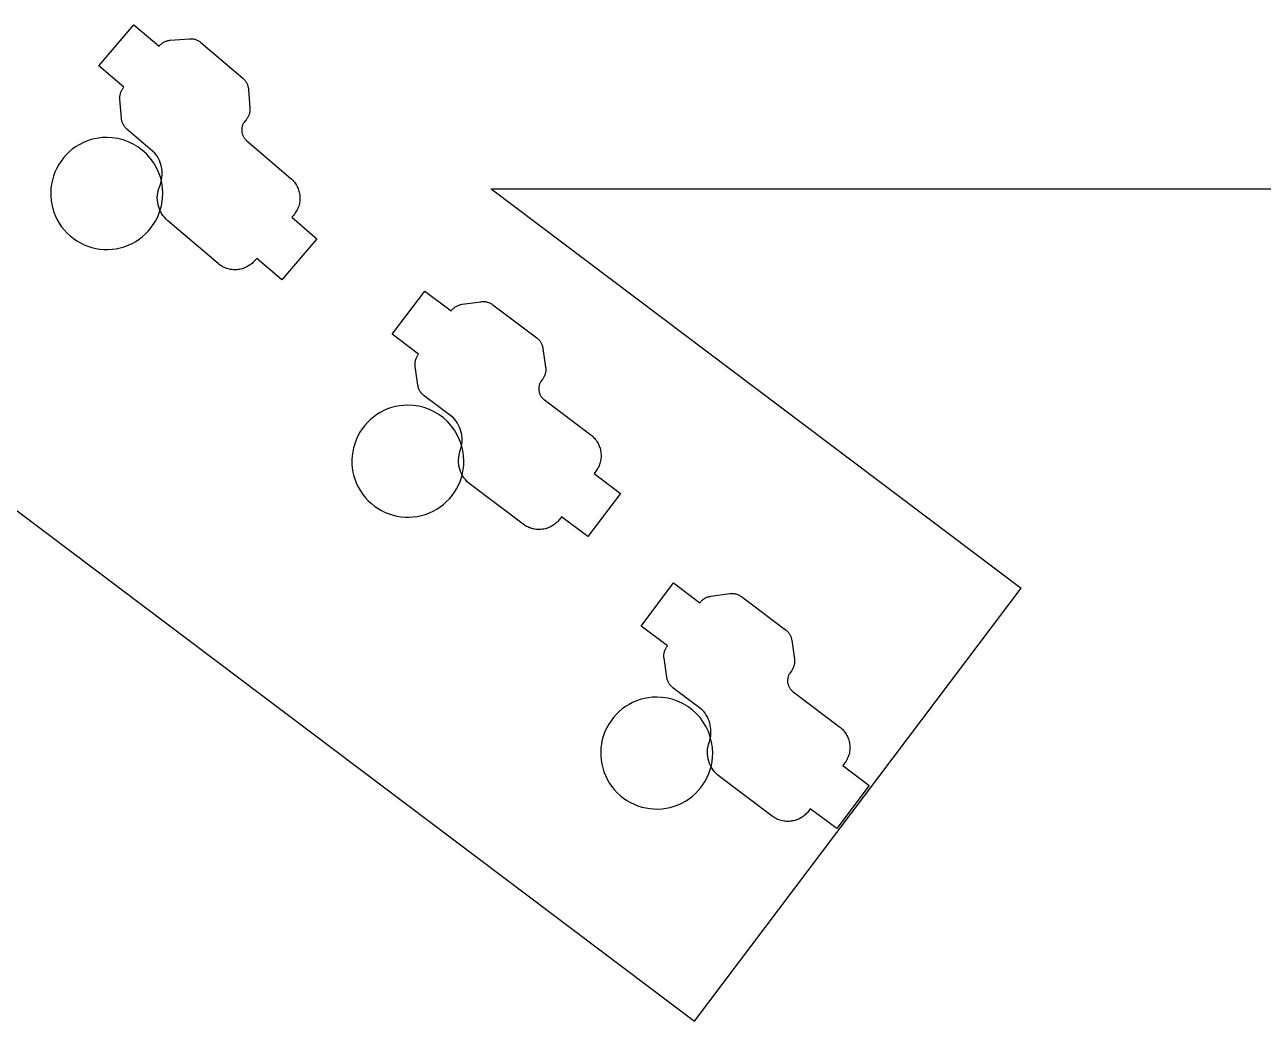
# Model space of a CAD drawing. Header units: millimetres. Extents: x 88 to 341, y 125 to 249.
# Drawn here: x 152.7 to 214.6, y 125.2 to 175 of the extents above; entities that cross this region are included whole.
import ezdxf

# ---------------------------------------------------------------- set-up
doc = ezdxf.new("R2010")
doc.units = ezdxf.units.MM
doc.layers.get('0').update_dxf_attribs({"linetype": 'CONTINUOUS'})

msp = doc.modelspace()

# ---------------------------------------------------------------- linework, layer by layer
at = {"color": 7}
for points in [[(159.4424, 173.9667), (159.4591, 173.9863), (159.4857, 174.0158), (159.5135, 174.0438), (159.5425, 174.0704), (159.5728, 174.0954), (159.6041, 174.1189), (159.6365, 174.1407), (159.6699, 174.1609), (159.7043, 174.1795), (159.7395, 174.1964), (159.7755, 174.2115), (159.8122, 174.2249), (159.8496, 174.2365), (159.8876, 174.2462), (159.9262, 174.2541), (159.9652, 174.2601), (160.0047, 174.2642), (160.9553, 174.339), (160.9949, 174.3412), (161.0344, 174.3414), (161.0738, 174.3396), (161.1129, 174.3359), (161.1516, 174.3303), (161.19, 174.3228), (161.2279, 174.3135), (161.2653, 174.3024), (161.3021, 174.2894), (161.3383, 174.2747), (161.3737, 174.2581), (161.4083, 174.2399), (161.4421, 174.2199), (161.475, 174.1982), (161.5068, 174.1749), (161.5376, 174.1498), (163.6299, 172.3629), (163.6594, 172.3364), (163.6875, 172.3086), (163.714, 172.2795), (163.739, 172.2493), (163.7625, 172.2179), (163.7843, 172.1855), (163.8046, 172.1521), (163.8231, 172.1178), (163.84, 172.0826), (163.8551, 172.0466), (163.8685, 172.0099), (163.8801, 171.9724), (163.8898, 171.9344), (163.8977, 171.8959), (163.9038, 171.8568), (163.9079, 171.8173), (163.9827, 170.8667), (163.9848, 170.8271), (163.985, 170.7876), (163.9832, 170.7483), (163.9795, 170.7092), (163.9739, 170.6704), (163.9664, 170.6321), (163.9571, 170.5941), (163.946, 170.5568), (163.933, 170.5199), (163.9183, 170.4838), (163.9018, 170.4484), (163.8835, 170.4137), (163.8635, 170.3799), (163.8418, 170.3471), (163.8185, 170.3152), (163.7935, 170.2844), (163.6953, 170.1695), (163.6773, 170.1414), (163.6608, 170.1127), (163.6457, 170.0835), (163.6321, 170.0538), (163.62, 170.0238), (163.6093, 169.9934), (163.6001, 169.9627), (163.5923, 169.9317), (163.586, 169.9005), (163.5811, 169.8692), (163.5776, 169.8377), (163.5756, 169.8062), (163.5749, 169.7747), (163.5757, 169.7432), (163.5779, 169.7118), (163.5814, 169.6806), (163.5863, 169.6495), (163.5927, 169.6187), (163.6003, 169.5882), (163.6094, 169.558), (163.6198, 169.5282), (163.6316, 169.4988), (163.6447, 169.4699), (163.6591, 169.4415), (163.6749, 169.4138), (163.692, 169.3866), (163.7104, 169.3602), (163.7301, 169.3345), (163.7511, 169.3095), (163.7734, 169.2854), (163.797, 169.2622), (163.8219, 169.2399), (166.0271, 167.3565), (166.0751, 167.3134), (166.1207, 167.2682), (166.1638, 167.221), (166.2045, 167.1719), (166.2426, 167.1209), (166.2781, 167.0682), (166.311, 167.014), (166.3411, 166.9582), (166.3685, 166.901), (166.3931, 166.8425), (166.4149, 166.7828), (166.4337, 166.722), (166.4496, 166.6603), (166.4624, 166.5976), (166.4722, 166.5341), (166.4788, 166.47), (166.4823, 166.4056), (166.4826, 166.3414), (166.4797, 166.2775), (166.4737, 166.214), (166.4646, 166.151), (166.4525, 166.0887), (166.4373, 166.027), (166.4192, 165.9663), (166.3981, 165.9065), (166.3742, 165.8477), (166.3473, 165.7901), (166.3177, 165.7338), (166.2852, 165.6789), (166.25, 165.6255), (166.212, 165.5738), (166.1714, 165.5237), (166.0739, 165.4096), (167.3286, 164.3381), (165.5751, 162.285), (164.3204, 163.3566), (164.223, 163.2425), (164.1799, 163.1945), (164.1347, 163.1489), (164.0875, 163.1058), (164.0384, 163.0651), (163.9874, 163.027), (163.9347, 162.9915), (163.8805, 162.9586), (163.8247, 162.9285), (163.7675, 162.9011), (163.709, 162.8765), (163.6493, 162.8547), (163.5885, 162.8359), (163.5268, 162.82), (163.4641, 162.8072), (163.4006, 162.7974), (163.3365, 162.7908), (163.2721, 162.7873), (163.2079, 162.787), (163.144, 162.7899), (163.0805, 162.7959), (163.0175, 162.805), (162.9552, 162.8171), (162.8935, 162.8323), (162.8328, 162.8504), (162.773, 162.8715), (162.7142, 162.8954), (162.6566, 162.9223), (162.6003, 162.9519), (162.5454, 162.9844), (162.492, 163.0196), (162.4403, 163.0576), (162.3902, 163.0982), (159.8809, 165.2414), (159.7914, 165.3243), (159.7099, 165.4131), (159.6364, 165.5072), (159.5711, 165.6061), (159.5141, 165.7092), (159.4656, 165.8161), (159.4257, 165.9261), (159.3945, 166.0388), (159.3721, 166.1535), (159.3587, 166.2698), (159.3543, 166.387), (159.3592, 166.5048), (159.3734, 166.6224), (159.3971, 166.7394), (159.4304, 166.8553), (159.4735, 166.9694), (159.5136, 167.0741), (159.5461, 167.1804), (159.571, 167.2878), (159.5884, 167.3962), (159.5984, 167.505), (159.601, 167.6139), (159.5962, 167.7224), (159.5841, 167.8303), (159.5647, 167.9372), (159.5382, 168.0426), (159.5046, 168.1462), (159.4639, 168.2476), (159.4162, 168.3464), (159.3615, 168.4422), (159.2999, 168.5347), (159.2315, 168.6235), (157.8358, 169.8155), (157.8063, 169.842), (157.7782, 169.8699), (157.7517, 169.8989), (157.7266, 169.9292), (157.7032, 169.9605), (157.6813, 169.9929), (157.6611, 170.0263), (157.6425, 170.0607), (157.6257, 170.0959), (157.6105, 170.1318), (157.5972, 170.1686), (157.5856, 170.206), (157.5758, 170.244), (157.5679, 170.2826), (157.5619, 170.3216), (157.5578, 170.3611), (157.483, 171.3117), (157.4809, 171.3513), (157.4807, 171.3908), (157.4825, 171.4302), (157.4862, 171.4692), (157.4918, 171.508), (157.4992, 171.5464), (157.5085, 171.5843), (157.5197, 171.6217), (157.5326, 171.6585), (157.5474, 171.6946), (157.5639, 171.7301), (157.5822, 171.7647), (157.6022, 171.7985), (157.6238, 171.8314), (157.6472, 171.8632), (157.6722, 171.894), (157.6889, 171.9136), (156.4343, 172.9852), (158.1878, 175.0383)], [(159.4424, 173.9667), (159.4591, 173.9863), (159.4857, 174.0158), (159.5135, 174.0438), (159.5425, 174.0704), (159.5728, 174.0954), (159.6041, 174.1189), (159.6365, 174.1407), (159.6699, 174.1609), (159.7043, 174.1795), (159.7395, 174.1964), (159.7755, 174.2115), (159.8122, 174.2249), (159.8496, 174.2365), (159.8876, 174.2462), (159.9262, 174.2541), (159.9652, 174.2601), (160.0047, 174.2642), (160.9553, 174.339), (160.9949, 174.3412), (161.0344, 174.3414), (161.0738, 174.3396), (161.1129, 174.3359), (161.1516, 174.3303), (161.19, 174.3228), (161.2279, 174.3135), (161.2653, 174.3024), (161.3021, 174.2894), (161.3383, 174.2747), (161.3737, 174.2581), (161.4083, 174.2399), (161.4421, 174.2199), (161.475, 174.1982), (161.5068, 174.1749), (161.5376, 174.1498), (163.6299, 172.3629), (163.6594, 172.3364), (163.6875, 172.3086), (163.714, 172.2795), (163.739, 172.2493), (163.7625, 172.2179), (163.7843, 172.1855), (163.8046, 172.1521), (163.8231, 172.1178), (163.84, 172.0826), (163.8551, 172.0466), (163.8685, 172.0099), (163.8801, 171.9724), (163.8898, 171.9344), (163.8977, 171.8959), (163.9038, 171.8568), (163.9079, 171.8173), (163.9827, 170.8667), (163.9848, 170.8271), (163.985, 170.7876), (163.9832, 170.7483), (163.9795, 170.7092), (163.9739, 170.6704), (163.9664, 170.6321), (163.9571, 170.5941), (163.946, 170.5568), (163.933, 170.5199), (163.9183, 170.4838), (163.9018, 170.4484), (163.8835, 170.4137), (163.8635, 170.3799), (163.8418, 170.3471), (163.8185, 170.3152), (163.7935, 170.2844), (163.6953, 170.1695), (163.6773, 170.1414), (163.6608, 170.1127), (163.6457, 170.0835), (163.6321, 170.0538), (163.62, 170.0238), (163.6093, 169.9934), (163.6001, 169.9627), (163.5923, 169.9317), (163.586, 169.9005), (163.5811, 169.8692), (163.5776, 169.8377), (163.5756, 169.8062), (163.5749, 169.7747), (163.5757, 169.7432), (163.5779, 169.7118), (163.5814, 169.6806), (163.5863, 169.6495), (163.5927, 169.6187), (163.6003, 169.5882), (163.6094, 169.558), (163.6198, 169.5282), (163.6316, 169.4988), (163.6447, 169.4699), (163.6591, 169.4415), (163.6749, 169.4138), (163.692, 169.3866), (163.7104, 169.3602), (163.7301, 169.3345), (163.7511, 169.3095), (163.7734, 169.2854), (163.797, 169.2622), (163.8219, 169.2399), (166.0271, 167.3565), (166.0751, 167.3134), (166.1207, 167.2682), (166.1638, 167.221), (166.2045, 167.1719), (166.2426, 167.1209), (166.2781, 167.0682), (166.311, 167.014), (166.3411, 166.9582), (166.3685, 166.901), (166.3931, 166.8425), (166.4149, 166.7828), (166.4337, 166.722), (166.4496, 166.6603), (166.4624, 166.5976), (166.4722, 166.5341), (166.4788, 166.47), (166.4823, 166.4056), (166.4826, 166.3414), (166.4797, 166.2775), (166.4737, 166.214), (166.4646, 166.151), (166.4525, 166.0887), (166.4373, 166.027), (166.4192, 165.9663), (166.3981, 165.9065), (166.3742, 165.8477), (166.3473, 165.7901), (166.3177, 165.7338), (166.2852, 165.6789), (166.25, 165.6255), (166.212, 165.5738), (166.1714, 165.5237), (166.0739, 165.4096), (167.3286, 164.3381), (165.5751, 162.285), (164.3204, 163.3566), (164.223, 163.2425), (164.1799, 163.1945), (164.1347, 163.1489), (164.0875, 163.1058), (164.0384, 163.0651), (163.9874, 163.027), (163.9347, 162.9915), (163.8805, 162.9586), (163.8247, 162.9285), (163.7675, 162.9011), (163.709, 162.8765), (163.6493, 162.8547), (163.5885, 162.8359), (163.5268, 162.82), (163.4641, 162.8072), (163.4006, 162.7974), (163.3365, 162.7908), (163.2721, 162.7873), (163.2079, 162.787), (163.144, 162.7899), (163.0805, 162.7959), (163.0175, 162.805), (162.9552, 162.8171), (162.8935, 162.8323), (162.8328, 162.8504), (162.773, 162.8715), (162.7142, 162.8954), (162.6566, 162.9223), (162.6003, 162.9519), (162.5454, 162.9844), (162.492, 163.0196), (162.4403, 163.0576), (162.3902, 163.0982), (159.8809, 165.2414), (159.7914, 165.3243), (159.7099, 165.4131), (159.6364, 165.5072), (159.5711, 165.6061), (159.5141, 165.7092), (159.4656, 165.8161), (159.4257, 165.9261), (159.3945, 166.0388), (159.3721, 166.1535), (159.3587, 166.2698), (159.3543, 166.387), (159.3592, 166.5048), (159.3734, 166.6224), (159.3971, 166.7394), (159.4304, 166.8553), (159.4735, 166.9694), (159.5136, 167.0741), (159.5461, 167.1804), (159.571, 167.2878), (159.5884, 167.3962), (159.5984, 167.505), (159.601, 167.6139), (159.5962, 167.7224), (159.5841, 167.8303), (159.5647, 167.9372), (159.5382, 168.0426), (159.5046, 168.1462), (159.4639, 168.2476), (159.4162, 168.3464), (159.3615, 168.4422), (159.2999, 168.5347), (159.2315, 168.6235), (157.8358, 169.8155), (157.8063, 169.842), (157.7782, 169.8699), (157.7517, 169.8989), (157.7266, 169.9292), (157.7032, 169.9605), (157.6813, 169.9929), (157.6611, 170.0263), (157.6425, 170.0607), (157.6257, 170.0959), (157.6105, 170.1318), (157.5972, 170.1686), (157.5856, 170.206), (157.5758, 170.244), (157.5679, 170.2826), (157.5619, 170.3216), (157.5578, 170.3611), (157.483, 171.3117), (157.4809, 171.3513), (157.4807, 171.3908), (157.4825, 171.4302), (157.4862, 171.4692), (157.4918, 171.508), (157.4992, 171.5464), (157.5085, 171.5843), (157.5197, 171.6217), (157.5326, 171.6585), (157.5474, 171.6946), (157.5639, 171.7301), (157.5822, 171.7647), (157.6022, 171.7985), (157.6238, 171.8314), (157.6472, 171.8632), (157.6722, 171.894), (157.6889, 171.9136), (156.4343, 172.9852), (158.1878, 175.0383)], [(156.8266, 169.4007)], [(156.8266, 169.4007)], [(174.0395, 160.7264), (174.0549, 160.747), (174.0796, 160.7781), (174.1057, 160.8078), (174.133, 160.8361), (174.1617, 160.8629), (174.1916, 160.8882), (174.2226, 160.912), (174.2547, 160.9342), (174.2878, 160.9549), (174.3219, 160.9738), (174.3569, 160.9911), (174.3928, 161.0067), (174.4294, 161.0206), (174.4668, 161.0326), (174.5048, 161.0429), (174.5434, 161.0513), (174.5825, 161.0578), (175.5268, 161.1905), (175.5662, 161.195), (175.6056, 161.1976), (175.645, 161.1982), (175.6842, 161.1969), (175.7233, 161.1937), (175.762, 161.1886), (175.8004, 161.1816), (175.8384, 161.1728), (175.876, 161.1621), (175.913, 161.1496), (175.9493, 161.1353), (175.985, 161.1191), (176.02, 161.1013), (176.0541, 161.0816), (176.0873, 161.0603), (176.1196, 161.0372), (178.317, 159.3813), (178.3481, 159.3566), (178.3778, 159.3306), (178.4061, 159.3032), (178.4329, 159.2745), (178.4582, 159.2447), (178.482, 159.2137), (178.5042, 159.1815), (178.5249, 159.1484), (178.5438, 159.1143), (178.5611, 159.0793), (178.5767, 159.0435), (178.5906, 159.0068), (178.6026, 158.9695), (178.6129, 158.9315), (178.6213, 158.8929), (178.6278, 158.8537), (178.7605, 157.9094), (178.765, 157.87), (178.7676, 157.8306), (178.7682, 157.7912), (178.7669, 157.752), (178.7637, 157.713), (178.7586, 157.6742), (178.7516, 157.6358), (178.7428, 157.5978), (178.7321, 157.5603), (178.7196, 157.5233), (178.7053, 157.4869), (178.6891, 157.4512), (178.6713, 157.4163), (178.6516, 157.3822), (178.6303, 157.3489), (178.6072, 157.3167), (178.5162, 157.196), (178.5, 157.1668), (178.4852, 157.1372), (178.472, 157.1071), (178.4602, 157.0767), (178.4499, 157.0459), (178.4411, 157.0149), (178.4338, 156.9837), (178.428, 156.9523), (178.4235, 156.9208), (178.4206, 156.8892), (178.419, 156.8576), (178.4189, 156.826), (178.4202, 156.7945), (178.4229, 156.7632), (178.4269, 156.732), (178.4324, 156.701), (178.4392, 156.6703), (178.4474, 156.6399), (178.4569, 156.6099), (178.4678, 156.5803), (178.48, 156.5512), (178.4935, 156.5226), (178.5084, 156.4946), (178.5245, 156.4672), (178.5419, 156.4404), (178.5607, 156.4144), (178.5807, 156.3891), (178.6019, 156.3646), (178.6244, 156.341), (178.6482, 156.3183), (178.6732, 156.2966), (178.6994, 156.2759), (181.0154, 154.5306), (181.0659, 154.4905), (181.1142, 154.4482), (181.1601, 154.4037), (181.2037, 154.3571), (181.2449, 154.3086), (181.2835, 154.2582), (181.3197, 154.206), (181.3532, 154.1522), (181.384, 154.0968), (181.4121, 154.0399), (181.4375, 153.9816), (181.46, 153.9221), (181.4796, 153.8614), (181.4962, 153.7996), (181.5098, 153.7369), (181.5204, 153.6733), (181.5278, 153.6092), (181.532, 153.5452), (181.533, 153.4812), (181.5309, 153.4175), (181.5257, 153.354), (181.5174, 153.2911), (181.506, 153.2286), (181.4916, 153.1669), (181.4743, 153.1059), (181.4539, 153.0458), (181.4307, 152.9867), (181.4045, 152.9287), (181.3754, 152.8719), (181.3435, 152.8165), (181.3088, 152.7625), (181.2713, 152.71), (181.181, 152.5902), (182.4988, 151.5972), (180.8739, 149.4409), (179.5561, 150.4339), (179.4658, 150.3141), (179.4258, 150.2636), (179.3834, 150.2153), (179.3389, 150.1694), (179.2924, 150.1258), (179.2438, 150.0846), (179.1934, 150.046), (179.1412, 150.0099), (179.0874, 149.9763), (179.032, 149.9455), (178.9751, 149.9174), (178.9169, 149.892), (178.8573, 149.8695), (178.7966, 149.8499), (178.7349, 149.8333), (178.6721, 149.8197), (178.6085, 149.8091), (178.5445, 149.8017), (178.4804, 149.7975), (178.4164, 149.7965), (178.3527, 149.7986), (178.2893, 149.8038), (178.2263, 149.8121), (178.1639, 149.8235), (178.1021, 149.8379), (178.0411, 149.8552), (177.981, 149.8756), (177.9219, 149.8988), (177.8639, 149.925), (177.8071, 149.9541), (177.7517, 149.986), (177.6977, 150.0207), (177.6452, 150.0582), (175.0097, 152.0442), (174.9154, 152.1215), (174.8286, 152.2051), (174.7495, 152.2946), (174.6783, 152.3893), (174.6151, 152.4888), (174.5602, 152.5925), (174.5136, 152.6999), (174.4756, 152.8104), (174.4462, 152.9235), (174.4257, 153.0388), (174.4143, 153.1556), (174.4119, 153.2734), (174.419, 153.3917), (174.4355, 153.5099), (174.4616, 153.6276), (174.4976, 153.7441), (174.5313, 153.851), (174.5572, 153.9591), (174.5755, 154.0679), (174.5863, 154.1771), (174.5896, 154.2863), (174.5855, 154.3951), (174.5741, 154.5032), (174.5554, 154.6102), (174.5296, 154.7157), (174.4967, 154.8192), (174.4568, 154.9206), (174.41, 155.0193), (174.3564, 155.115), (174.2959, 155.2073), (174.2288, 155.2959), (174.1551, 155.3804), (172.6892, 156.4849), (172.6581, 156.5096), (172.6284, 156.5357), (172.6002, 156.563), (172.5733, 156.5917), (172.548, 156.6216), (172.5242, 156.6526), (172.502, 156.6847), (172.4814, 156.7178), (172.4624, 156.7519), (172.4451, 156.7869), (172.4295, 156.8228), (172.4157, 156.8594), (172.4036, 156.8967), (172.3934, 156.9348), (172.385, 156.9734), (172.3785, 157.0125), (172.2458, 157.9568), (172.2412, 157.9962), (172.2386, 158.0356), (172.238, 158.075), (172.2393, 158.1142), (172.2425, 158.1532), (172.2476, 158.192), (172.2546, 158.2304), (172.2635, 158.2684), (172.2742, 158.306), (172.2867, 158.343), (172.301, 158.3793), (172.3171, 158.415), (172.335, 158.45), (172.3546, 158.4841), (172.376, 158.5173), (172.3991, 158.5496), (172.4146, 158.5701), (171.0968, 159.5631), (172.7217, 161.7194)], [(174.0395, 160.7264), (174.0549, 160.747), (174.0796, 160.7781), (174.1057, 160.8078), (174.133, 160.8361), (174.1617, 160.8629), (174.1916, 160.8882), (174.2226, 160.912), (174.2547, 160.9342), (174.2878, 160.9549), (174.3219, 160.9738), (174.3569, 160.9911), (174.3928, 161.0067), (174.4294, 161.0206), (174.4668, 161.0326), (174.5048, 161.0429), (174.5434, 161.0513), (174.5825, 161.0578), (175.5268, 161.1905), (175.5662, 161.195), (175.6056, 161.1976), (175.645, 161.1982), (175.6842, 161.1969), (175.7233, 161.1937), (175.762, 161.1886), (175.8004, 161.1816), (175.8384, 161.1728), (175.876, 161.1621), (175.913, 161.1496), (175.9493, 161.1353), (175.985, 161.1191), (176.02, 161.1013), (176.0541, 161.0816), (176.0873, 161.0603), (176.1196, 161.0372), (178.317, 159.3813), (178.3481, 159.3566), (178.3778, 159.3306), (178.4061, 159.3032), (178.4329, 159.2745), (178.4582, 159.2447), (178.482, 159.2137), (178.5042, 159.1815), (178.5249, 159.1484), (178.5438, 159.1143), (178.5611, 159.0793), (178.5767, 159.0435), (178.5906, 159.0068), (178.6026, 158.9695), (178.6129, 158.9315), (178.6213, 158.8929), (178.6278, 158.8537), (178.7605, 157.9094), (178.765, 157.87), (178.7676, 157.8306), (178.7682, 157.7912), (178.7669, 157.752), (178.7637, 157.713), (178.7586, 157.6742), (178.7516, 157.6358), (178.7428, 157.5978), (178.7321, 157.5603), (178.7196, 157.5233), (178.7053, 157.4869), (178.6891, 157.4512), (178.6713, 157.4163), (178.6516, 157.3822), (178.6303, 157.3489), (178.6072, 157.3167), (178.5162, 157.196), (178.5, 157.1668), (178.4852, 157.1372), (178.472, 157.1071), (178.4602, 157.0767), (178.4499, 157.0459), (178.4411, 157.0149), (178.4338, 156.9837), (178.428, 156.9523), (178.4235, 156.9208), (178.4206, 156.8892), (178.419, 156.8576), (178.4189, 156.826), (178.4202, 156.7945), (178.4229, 156.7632), (178.4269, 156.732), (178.4324, 156.701), (178.4392, 156.6703), (178.4474, 156.6399), (178.4569, 156.6099), (178.4678, 156.5803), (178.48, 156.5512), (178.4935, 156.5226), (178.5084, 156.4946), (178.5245, 156.4672), (178.5419, 156.4404), (178.5607, 156.4144), (178.5807, 156.3891), (178.6019, 156.3646), (178.6244, 156.341), (178.6482, 156.3183), (178.6732, 156.2966), (178.6994, 156.2759), (181.0154, 154.5306), (181.0659, 154.4905), (181.1142, 154.4482), (181.1601, 154.4037), (181.2037, 154.3571), (181.2449, 154.3086), (181.2835, 154.2582), (181.3197, 154.206), (181.3532, 154.1522), (181.384, 154.0968), (181.4121, 154.0399), (181.4375, 153.9816), (181.46, 153.9221), (181.4796, 153.8614), (181.4962, 153.7996), (181.5098, 153.7369), (181.5204, 153.6733), (181.5278, 153.6092), (181.532, 153.5452), (181.533, 153.4812), (181.5309, 153.4175), (181.5257, 153.354), (181.5174, 153.2911), (181.506, 153.2286), (181.4916, 153.1669), (181.4743, 153.1059), (181.4539, 153.0458), (181.4307, 152.9867), (181.4045, 152.9287), (181.3754, 152.8719), (181.3435, 152.8165), (181.3088, 152.7625), (181.2713, 152.71), (181.181, 152.5902), (182.4988, 151.5972), (180.8739, 149.4409), (179.5561, 150.4339), (179.4658, 150.3141), (179.4258, 150.2636), (179.3834, 150.2153), (179.3389, 150.1694), (179.2924, 150.1258), (179.2438, 150.0846), (179.1934, 150.046), (179.1412, 150.0099), (179.0874, 149.9763), (179.032, 149.9455), (178.9751, 149.9174), (178.9169, 149.892), (178.8573, 149.8695), (178.7966, 149.8499), (178.7349, 149.8333), (178.6721, 149.8197), (178.6085, 149.8091), (178.5445, 149.8017), (178.4804, 149.7975), (178.4164, 149.7965), (178.3527, 149.7986), (178.2893, 149.8038), (178.2263, 149.8121), (178.1639, 149.8235), (178.1021, 149.8379), (178.0411, 149.8552), (177.981, 149.8756), (177.9219, 149.8988), (177.8639, 149.925), (177.8071, 149.9541), (177.7517, 149.986), (177.6977, 150.0207), (177.6452, 150.0582), (175.0097, 152.0442), (174.9154, 152.1215), (174.8286, 152.2051), (174.7495, 152.2946), (174.6783, 152.3893), (174.6151, 152.4888), (174.5602, 152.5925), (174.5136, 152.6999), (174.4756, 152.8104), (174.4462, 152.9235), (174.4257, 153.0388), (174.4143, 153.1556), (174.4119, 153.2734), (174.419, 153.3917), (174.4355, 153.5099), (174.4616, 153.6276), (174.4976, 153.7441), (174.5313, 153.851), (174.5572, 153.9591), (174.5755, 154.0679), (174.5863, 154.1771), (174.5896, 154.2863), (174.5855, 154.3951), (174.5741, 154.5032), (174.5554, 154.6102), (174.5296, 154.7157), (174.4967, 154.8192), (174.4568, 154.9206), (174.41, 155.0193), (174.3564, 155.115), (174.2959, 155.2073), (174.2288, 155.2959), (174.1551, 155.3804), (172.6892, 156.4849), (172.6581, 156.5096), (172.6284, 156.5357), (172.6002, 156.563), (172.5733, 156.5917), (172.548, 156.6216), (172.5242, 156.6526), (172.502, 156.6847), (172.4814, 156.7178), (172.4624, 156.7519), (172.4451, 156.7869), (172.4295, 156.8228), (172.4157, 156.8594), (172.4036, 156.8967), (172.3934, 156.9348), (172.385, 156.9734), (172.3785, 157.0125), (172.2458, 157.9568), (172.2412, 157.9962), (172.2386, 158.0356), (172.238, 158.075), (172.2393, 158.1142), (172.2425, 158.1532), (172.2476, 158.192), (172.2546, 158.2304), (172.2635, 158.2684), (172.2742, 158.306), (172.2867, 158.343), (172.301, 158.3793), (172.3171, 158.415), (172.335, 158.45), (172.3546, 158.4841), (172.376, 158.5173), (172.3991, 158.5496), (172.4146, 158.5701), (171.0968, 159.5631), (172.7217, 161.7194)], [(171.8782, 156.0145)], [(171.8782, 156.0145)], [(186.4743, 146.1301), (186.4898, 146.1506), (186.5145, 146.1817), (186.5405, 146.2114), (186.5679, 146.2397), (186.5966, 146.2665), (186.6264, 146.2919), (186.6575, 146.3157), (186.6896, 146.3379), (186.7227, 146.3585), (186.7568, 146.3775), (186.7918, 146.3948), (186.8276, 146.4104), (186.8643, 146.4242), (186.9016, 146.4363), (186.9396, 146.4465), (186.9782, 146.4549), (187.0174, 146.4614), (187.9617, 146.5941), (188.0011, 146.5987), (188.0405, 146.6012), (188.0799, 146.6019), (188.1191, 146.6006), (188.1581, 146.5974), (188.1969, 146.5923), (188.2353, 146.5853), (188.2733, 146.5764), (188.3108, 146.5657), (188.3478, 146.5532), (188.3842, 146.5389), (188.4199, 146.5228), (188.4548, 146.5049), (188.4889, 146.4853), (188.5222, 146.4639), (188.5544, 146.4408), (190.7519, 144.7849), (190.783, 144.7603), (190.8127, 144.7342), (190.8409, 144.7068), (190.8678, 144.6782), (190.8931, 144.6483), (190.9169, 144.6173), (190.9391, 144.5852), (190.9597, 144.5521), (190.9787, 144.518), (190.996, 144.483), (191.0116, 144.4471), (191.0254, 144.4105), (191.0375, 144.3731), (191.0477, 144.3351), (191.0561, 144.2965), (191.0626, 144.2574), (191.1953, 143.3131), (191.1999, 143.2737), (191.2025, 143.2342), (191.2031, 143.1949), (191.2018, 143.1557), (191.1986, 143.1166), (191.1935, 143.0779), (191.1865, 143.0395), (191.1776, 143.0014), (191.167, 142.9639), (191.1544, 142.9269), (191.1401, 142.8906), (191.124, 142.8549), (191.1061, 142.8199), (191.0865, 142.7858), (191.0651, 142.7526), (191.042, 142.7203), (190.9511, 142.5996), (190.9348, 142.5704), (190.9201, 142.5408), (190.9068, 142.5107), (190.8951, 142.4803), (190.8848, 142.4496), (190.876, 142.4186), (190.8687, 142.3873), (190.8628, 142.356), (190.8584, 142.3244), (190.8554, 142.2929), (190.8539, 142.2613), (190.8538, 142.2297), (190.855, 142.1982), (190.8577, 142.1668), (190.8618, 142.1356), (190.8672, 142.1047), (190.8741, 142.074), (190.8822, 142.0436), (190.8918, 142.0136), (190.9027, 141.984), (190.9149, 141.9549), (190.9284, 141.9263), (190.9432, 141.8982), (190.9594, 141.8708), (190.9768, 141.8441), (190.9955, 141.818), (191.0155, 141.7927), (191.0368, 141.7683), (191.0593, 141.7447), (191.083, 141.722), (191.108, 141.7002), (191.1342, 141.6795), (193.4503, 139.9342), (193.5008, 139.8942), (193.5491, 139.8518), (193.595, 139.8073), (193.6386, 139.7608), (193.6797, 139.7122), (193.7184, 139.6618), (193.7545, 139.6096), (193.788, 139.5558), (193.8189, 139.5004), (193.847, 139.4435), (193.8723, 139.3853), (193.8948, 139.3257), (193.9144, 139.2651), (193.9311, 139.2033), (193.9447, 139.1405), (193.9553, 139.0769), (193.9626, 139.0129), (193.9668, 138.9488), (193.9679, 138.8849), (193.9658, 138.8211), (193.9605, 138.7577), (193.9522, 138.6947), (193.9409, 138.6323), (193.9265, 138.5705), (193.9091, 138.5095), (193.8888, 138.4494), (193.8655, 138.3903), (193.8393, 138.3323), (193.8103, 138.2755), (193.7784, 138.2201), (193.7437, 138.1661), (193.7061, 138.1137), (193.6159, 137.9939), (194.9336, 137.0009), (193.3087, 134.8445), (191.991, 135.8375), (191.9007, 135.7177), (191.8606, 135.6672), (191.8183, 135.619), (191.7738, 135.573), (191.7272, 135.5294), (191.6787, 135.4883), (191.6283, 135.4496), (191.5761, 135.4135), (191.5223, 135.38), (191.4669, 135.3491), (191.41, 135.321), (191.3517, 135.2957), (191.2922, 135.2732), (191.2315, 135.2536), (191.1697, 135.2369), (191.107, 135.2233), (191.0434, 135.2128), (190.9793, 135.2054), (190.9153, 135.2012), (190.8513, 135.2001), (190.7876, 135.2023), (190.7241, 135.2075), (190.6612, 135.2158), (190.5987, 135.2271), (190.537, 135.2415), (190.476, 135.2589), (190.4159, 135.2792), (190.3568, 135.3025), (190.2988, 135.3287), (190.242, 135.3577), (190.1866, 135.3896), (190.1326, 135.4244), (190.0801, 135.4619), (187.4446, 137.4479), (187.3502, 137.5251), (187.2634, 137.6088), (187.1843, 137.6982), (187.1132, 137.7929), (187.05, 137.8924), (186.9951, 137.9961), (186.9485, 138.1035), (186.9105, 138.214), (186.8811, 138.3272), (186.8606, 138.4424), (186.8491, 138.5592), (186.8468, 138.677), (186.8538, 138.7953), (186.8703, 138.9135), (186.8965, 139.0312), (186.9325, 139.1478), (186.9661, 139.2547), (186.9921, 139.3627), (187.0104, 139.4716), (187.0212, 139.5808), (187.0245, 139.69), (187.0204, 139.7988), (187.009, 139.9069), (186.9903, 140.0138), (186.9645, 140.1193), (186.9316, 140.2229), (186.8917, 140.3242), (186.8449, 140.4229), (186.7912, 140.5186), (186.7308, 140.611), (186.6637, 140.6996), (186.5899, 140.784), (185.1241, 141.8886), (185.093, 141.9132), (185.0633, 141.9393), (185.035, 141.9667), (185.0082, 141.9953), (184.9829, 142.0252), (184.9591, 142.0562), (184.9369, 142.0883), (184.9162, 142.1215), (184.8973, 142.1556), (184.88, 142.1906), (184.8644, 142.2264), (184.8505, 142.263), (184.8385, 142.3004), (184.8282, 142.3384), (184.8198, 142.377), (184.8133, 142.4162), (184.6806, 143.3604), (184.6761, 143.3999), (184.6735, 143.4393), (184.6729, 143.4786), (184.6742, 143.5179), (184.6774, 143.5569), (184.6825, 143.5956), (184.6895, 143.6341), (184.6983, 143.6721), (184.709, 143.7096), (184.7215, 143.7466), (184.7358, 143.783), (184.752, 143.8187), (184.7698, 143.8536), (184.7895, 143.8877), (184.8108, 143.921), (184.8339, 143.9532), (184.8494, 143.9738), (183.5317, 144.9668), (185.1566, 147.1231)], [(186.4743, 146.1301), (186.4898, 146.1506), (186.5145, 146.1817), (186.5405, 146.2114), (186.5679, 146.2397), (186.5966, 146.2665), (186.6264, 146.2919), (186.6575, 146.3157), (186.6896, 146.3379), (186.7227, 146.3585), (186.7568, 146.3775), (186.7918, 146.3948), (186.8276, 146.4104), (186.8643, 146.4242), (186.9016, 146.4363), (186.9396, 146.4465), (186.9782, 146.4549), (187.0174, 146.4614), (187.9617, 146.5941), (188.0011, 146.5987), (188.0405, 146.6012), (188.0799, 146.6019), (188.1191, 146.6006), (188.1581, 146.5974), (188.1969, 146.5923), (188.2353, 146.5853), (188.2733, 146.5764), (188.3108, 146.5657), (188.3478, 146.5532), (188.3842, 146.5389), (188.4199, 146.5228), (188.4548, 146.5049), (188.4889, 146.4853), (188.5222, 146.4639), (188.5544, 146.4408), (190.7519, 144.7849), (190.783, 144.7603), (190.8127, 144.7342), (190.8409, 144.7068), (190.8678, 144.6782), (190.8931, 144.6483), (190.9169, 144.6173), (190.9391, 144.5852), (190.9597, 144.5521), (190.9787, 144.518), (190.996, 144.483), (191.0116, 144.4471), (191.0254, 144.4105), (191.0375, 144.3731), (191.0477, 144.3351), (191.0561, 144.2965), (191.0626, 144.2574), (191.1953, 143.3131), (191.1999, 143.2737), (191.2025, 143.2342), (191.2031, 143.1949), (191.2018, 143.1557), (191.1986, 143.1166), (191.1935, 143.0779), (191.1865, 143.0395), (191.1776, 143.0014), (191.167, 142.9639), (191.1544, 142.9269), (191.1401, 142.8906), (191.124, 142.8549), (191.1061, 142.8199), (191.0865, 142.7858), (191.0651, 142.7526), (191.042, 142.7203), (190.9511, 142.5996), (190.9348, 142.5704), (190.9201, 142.5408), (190.9068, 142.5107), (190.8951, 142.4803), (190.8848, 142.4496), (190.876, 142.4186), (190.8687, 142.3873), (190.8628, 142.356), (190.8584, 142.3244), (190.8554, 142.2929), (190.8539, 142.2613), (190.8538, 142.2297), (190.855, 142.1982), (190.8577, 142.1668), (190.8618, 142.1356), (190.8672, 142.1047), (190.8741, 142.074), (190.8822, 142.0436), (190.8918, 142.0136), (190.9027, 141.984), (190.9149, 141.9549), (190.9284, 141.9263), (190.9432, 141.8982), (190.9594, 141.8708), (190.9768, 141.8441), (190.9955, 141.818), (191.0155, 141.7927), (191.0368, 141.7683), (191.0593, 141.7447), (191.083, 141.722), (191.108, 141.7002), (191.1342, 141.6795), (193.4503, 139.9342), (193.5008, 139.8942), (193.5491, 139.8518), (193.595, 139.8073), (193.6386, 139.7608), (193.6797, 139.7122), (193.7184, 139.6618), (193.7545, 139.6096), (193.788, 139.5558), (193.8189, 139.5004), (193.847, 139.4435), (193.8723, 139.3853), (193.8948, 139.3257), (193.9144, 139.2651), (193.9311, 139.2033), (193.9447, 139.1405), (193.9553, 139.0769), (193.9626, 139.0129), (193.9668, 138.9488), (193.9679, 138.8849), (193.9658, 138.8211), (193.9605, 138.7577), (193.9522, 138.6947), (193.9409, 138.6323), (193.9265, 138.5705), (193.9091, 138.5095), (193.8888, 138.4494), (193.8655, 138.3903), (193.8393, 138.3323), (193.8103, 138.2755), (193.7784, 138.2201), (193.7437, 138.1661), (193.7061, 138.1137), (193.6159, 137.9939), (194.9336, 137.0009), (193.3087, 134.8445), (191.991, 135.8375), (191.9007, 135.7177), (191.8606, 135.6672), (191.8183, 135.619), (191.7738, 135.573), (191.7272, 135.5294), (191.6787, 135.4883), (191.6283, 135.4496), (191.5761, 135.4135), (191.5223, 135.38), (191.4669, 135.3491), (191.41, 135.321), (191.3517, 135.2957), (191.2922, 135.2732), (191.2315, 135.2536), (191.1697, 135.2369), (191.107, 135.2233), (191.0434, 135.2128), (190.9793, 135.2054), (190.9153, 135.2012), (190.8513, 135.2001), (190.7876, 135.2023), (190.7241, 135.2075), (190.6612, 135.2158), (190.5987, 135.2271), (190.537, 135.2415), (190.476, 135.2589), (190.4159, 135.2792), (190.3568, 135.3025), (190.2988, 135.3287), (190.242, 135.3577), (190.1866, 135.3896), (190.1326, 135.4244), (190.0801, 135.4619), (187.4446, 137.4479), (187.3502, 137.5251), (187.2634, 137.6088), (187.1843, 137.6982), (187.1132, 137.7929), (187.05, 137.8924), (186.9951, 137.9961), (186.9485, 138.1035), (186.9105, 138.214), (186.8811, 138.3272), (186.8606, 138.4424), (186.8491, 138.5592), (186.8468, 138.677), (186.8538, 138.7953), (186.8703, 138.9135), (186.8965, 139.0312), (186.9325, 139.1478), (186.9661, 139.2547), (186.9921, 139.3627), (187.0104, 139.4716), (187.0212, 139.5808), (187.0245, 139.69), (187.0204, 139.7988), (187.009, 139.9069), (186.9903, 140.0138), (186.9645, 140.1193), (186.9316, 140.2229), (186.8917, 140.3242), (186.8449, 140.4229), (186.7912, 140.5186), (186.7308, 140.611), (186.6637, 140.6996), (186.5899, 140.784), (185.1241, 141.8886), (185.093, 141.9132), (185.0633, 141.9393), (185.035, 141.9667), (185.0082, 141.9953), (184.9829, 142.0252), (184.9591, 142.0562), (184.9369, 142.0883), (184.9162, 142.1215), (184.8973, 142.1556), (184.88, 142.1906), (184.8644, 142.2264), (184.8505, 142.263), (184.8385, 142.3004), (184.8282, 142.3384), (184.8198, 142.377), (184.8133, 142.4162), (184.6806, 143.3604), (184.6761, 143.3999), (184.6735, 143.4393), (184.6729, 143.4786), (184.6742, 143.5179), (184.6774, 143.5569), (184.6825, 143.5956), (184.6895, 143.6341), (184.6983, 143.6721), (184.709, 143.7096), (184.7215, 143.7466), (184.7358, 143.783), (184.752, 143.8187), (184.7698, 143.8536), (184.7895, 143.8877), (184.8108, 143.921), (184.8339, 143.9532), (184.8494, 143.9738), (183.5317, 144.9668), (185.1566, 147.1231)], [(184.3131, 141.4181)], [(184.3131, 141.4181)]]:
    msp.add_lwpolyline(points, close=True, dxfattribs=at)
for points in [[(130.9681, 166.8266), (186.1977, 125.2081), (202.5231, 146.8727)], [(130.9681, 166.8266), (186.1977, 125.2081), (202.5231, 146.8727)], [(176.0434, 166.8266), (202.5231, 146.8727)], [(176.0434, 166.8266), (253.2087, 166.8266)], [(176.0434, 166.8266), (202.5231, 146.8727)], [(176.0434, 166.8266), (253.2087, 166.8266)]]:
    msp.add_lwpolyline(points, dxfattribs=at)
for points in [[(156.8266, 169.4007), (155.694106, 169.4007), (154.673124, 168.718502), (154.239737, 167.672214)], [(156.8266, 169.4007), (155.694106, 169.4007), (154.673124, 168.718502), (154.239737, 167.672214)], [(158.806499, 168.580599), (158.281397, 169.105701), (157.569206, 169.4007), (156.8266, 169.4007)], [(158.806499, 168.580599), (158.281397, 169.105701), (157.569206, 169.4007), (156.8266, 169.4007)], [(159.6266, 166.6007), (159.6266, 167.343306), (159.331601, 168.055497), (158.806499, 168.580599)], [(159.6266, 166.6007), (159.6266, 167.343306), (159.331601, 168.055497), (158.806499, 168.580599)], [(154.239737, 167.672214), (153.806351, 166.625925), (154.045907, 165.421595), (154.846701, 164.620801)], [(154.239737, 167.672214), (153.806351, 166.625925), (154.045907, 165.421595), (154.846701, 164.620801)], [(157.898114, 164.013837), (158.944402, 164.447224), (159.6266, 165.468206), (159.6266, 166.6007)], [(157.898114, 164.013837), (158.944402, 164.447224), (159.6266, 165.468206), (159.6266, 166.6007)], [(154.846701, 164.620801), (155.647495, 163.820007), (156.851825, 163.580451), (157.898114, 164.013837)], [(154.846701, 164.620801), (155.647495, 163.820007), (156.851825, 163.580451), (157.898114, 164.013837)], [(171.8782, 156.0145), (170.745706, 156.0145), (169.724724, 155.332302), (169.291337, 154.286014)], [(171.8782, 156.0145), (170.745706, 156.0145), (169.724724, 155.332302), (169.291337, 154.286014)], [(173.858099, 155.194399), (173.332997, 155.719501), (172.620806, 156.0145), (171.8782, 156.0145)], [(173.858099, 155.194399), (173.332997, 155.719501), (172.620806, 156.0145), (171.8782, 156.0145)], [(174.6782, 153.2145), (174.6782, 153.957106), (174.383201, 154.669297), (173.858099, 155.194399)], [(174.6782, 153.2145), (174.6782, 153.957106), (174.383201, 154.669297), (173.858099, 155.194399)], [(169.291337, 154.286014), (168.857951, 153.239725), (169.097507, 152.035395), (169.898301, 151.234601)], [(169.291337, 154.286014), (168.857951, 153.239725), (169.097507, 152.035395), (169.898301, 151.234601)], [(172.949714, 150.627637), (173.996002, 151.061024), (174.6782, 152.082006), (174.6782, 153.2145)], [(172.949714, 150.627637), (173.996002, 151.061024), (174.6782, 152.082006), (174.6782, 153.2145)], [(169.898301, 151.234601), (170.699095, 150.433807), (171.903425, 150.194251), (172.949714, 150.627637)], [(169.898301, 151.234601), (170.699095, 150.433807), (171.903425, 150.194251), (172.949714, 150.627637)], [(184.3131, 141.4181), (183.180606, 141.4181), (182.159624, 140.735902), (181.726237, 139.689614)], [(184.3131, 141.4181), (183.180606, 141.4181), (182.159624, 140.735902), (181.726237, 139.689614)], [(186.292999, 140.597999), (185.767897, 141.123101), (185.055706, 141.4181), (184.3131, 141.4181)], [(186.292999, 140.597999), (185.767897, 141.123101), (185.055706, 141.4181), (184.3131, 141.4181)], [(187.1131, 138.6181), (187.1131, 139.360706), (186.818101, 140.072897), (186.292999, 140.597999)], [(187.1131, 138.6181), (187.1131, 139.360706), (186.818101, 140.072897), (186.292999, 140.597999)], [(181.726237, 139.689614), (181.292851, 138.643325), (181.532407, 137.438995), (182.333201, 136.638201)], [(181.726237, 139.689614), (181.292851, 138.643325), (181.532407, 137.438995), (182.333201, 136.638201)], [(185.384614, 136.031237), (186.430902, 136.464624), (187.1131, 137.485606), (187.1131, 138.6181)], [(185.384614, 136.031237), (186.430902, 136.464624), (187.1131, 137.485606), (187.1131, 138.6181)], [(182.333201, 136.638201), (183.133995, 135.837407), (184.338325, 135.597851), (185.384614, 136.031237)], [(182.333201, 136.638201), (183.133995, 135.837407), (184.338325, 135.597851), (185.384614, 136.031237)]]:
    msp.add_open_spline(points, degree=3, dxfattribs=at)

doc.saveas('drawing.dxf')
